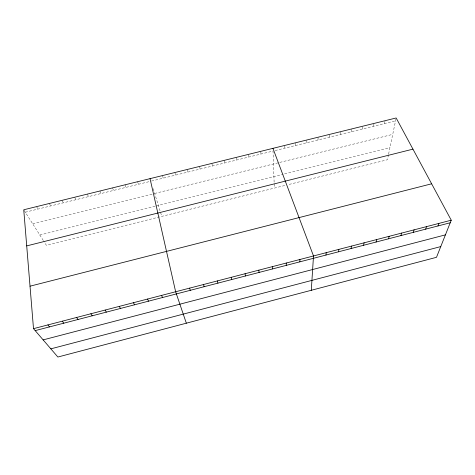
<?xml version="1.0" encoding="UTF-8"?>
<svg xmlns="http://www.w3.org/2000/svg" width="475" height="475" viewBox="0 0 475 475"><rect width="100%" height="100%" fill="white"/><g stroke="black" fill="none" stroke-linecap="round" stroke-linejoin="round"><path stroke-width="0.36" stroke-dasharray="2.38 1.78" d="M295.557 145.504L295.592 142.767M306.779 142.738L306.88 139.982M317.977 139.971L318.137 137.21M329.139 137.216L329.365 134.437M340.278 134.467L340.569 131.676M351.393 131.723L351.743 128.921M362.473 128.986L362.888 126.178M373.528 126.261L374.003 123.435M384.56 123.536L385.094 120.698M388.461 154.737L387.41 159.743L288.177 184.65M388.609 154.019L396.156 117.972M39.823 235L155.61 206.091M156.299 205.918L283.171 174.242M284.59 173.886L389.957 147.577M284.721 185.517L46.407 245.326L43.7 241.074M32.662 223.761L152.528 194.002M154.654 193.473L392.724 134.366M25.3 212.212L149.465 181.569M151.525 181.058L273.03 151.068L274.324 188.124M275.144 150.545L395.562 120.822M24.136 210.389L43.308 240.469M36.533 206.631L38.006 209.077M49.287 203.49L50.682 205.948M61.999 200.355L63.323 202.831M74.682 197.226L75.929 199.72M87.329 194.109L88.498 196.614M99.94 190.998L101.032 193.521M112.516 187.898L113.537 190.433M125.056 184.805L126.006 187.358M137.566 181.723L138.439 184.288M153.17 188.712L161.785 216.368M162.48 175.584L163.21 178.172M174.883 172.526L175.542 175.127M187.257 169.474L187.845 172.092M199.595 166.428L200.112 169.064M211.903 163.4L212.349 166.042M224.176 160.372L224.55 163.032M236.413 157.356L236.716 160.027M248.621 154.345L248.852 157.035M260.793 151.341L260.959 154.042M284.282 145.552L284.311 148.283"/><path stroke-width="0.71" d="M299.838 261.844L299.903 259.498M311.291 290.29L313.506 255.966L272.935 148.348M325.969 255.051L326.2 252.67M338.55 251.786L338.865 249.381M351.102 248.52L351.494 246.103M363.613 245.272L364.088 242.832M376.093 242.03L376.645 239.572M388.532 238.794L389.168 236.324M400.942 235.57L401.654 233.083M413.315 232.352L414.105 229.852M425.659 229.146L426.52 226.628M437.962 225.952L438.9 223.41M451.25 220.204L436.495 257.313L57.873 357.028L33.505 328.658L23.75 209.784L396.156 117.972L451.25 220.204L33.505 328.658M50.849 348.846L440.764 246.584M43.148 339.886L445.425 234.858M35.186 330.618L450.235 222.763M30.02 286.182L431.633 183.801M26.713 245.896L412.953 149.144M47.916 324.912L49.507 326.895M62.284 321.183L63.775 323.19M76.612 317.466L78.007 319.491M90.891 313.755L92.186 315.804M105.123 310.062L106.329 312.128M119.314 306.381L120.424 308.465M133.463 302.706L134.478 304.813M147.571 299.042L148.491 301.174M161.631 295.391L162.462 297.54M186.342 323.196L175.649 291.757L150.041 178.648M189.626 288.123L190.273 290.314M203.555 284.507L204.113 286.722M217.449 280.903L217.912 283.136M231.295 277.305L231.669 279.555M245.1 273.725L245.385 275.993M258.863 270.15L259.059 272.442M272.585 266.588L272.697 268.897M286.265 263.037L286.288 265.365"/></g></svg>
